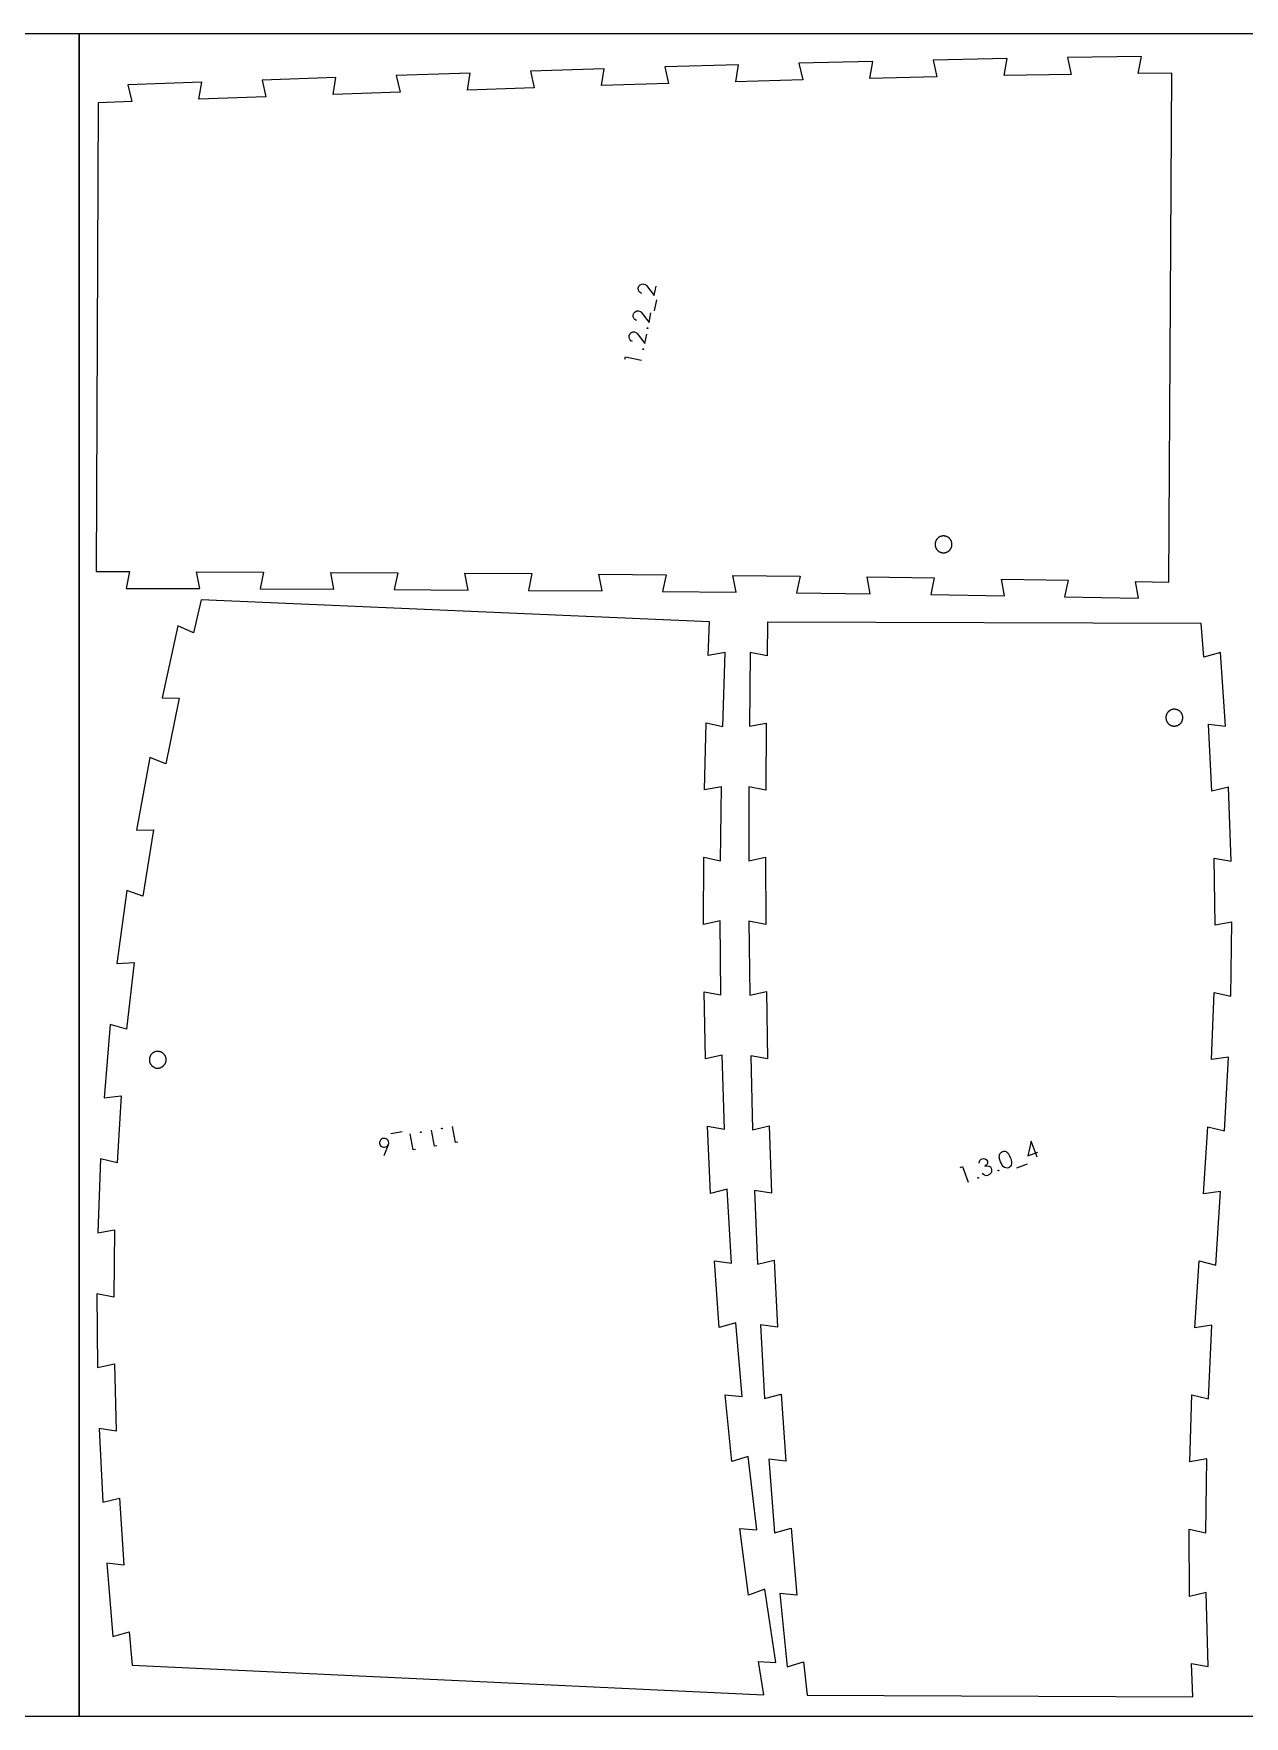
# Model space of a CAD drawing. Header units: millimetres. Extents: x 0 to 7990, y -2108 to -1000.
# Drawn here: x 5573 to 6293, y -2000 to -1000 of the extents above; entities that cross this region are included whole.
import ezdxf

# ---------------------------------------------------------------- set-up
doc = ezdxf.new("R2010")
doc.units = ezdxf.units.MM
doc.header["$MEASUREMENT"] = 0
for name, color, linetype, true_color in [('Default', 18, 'Continuous', 0x000000), ('nest$l_engrave_text', 5, 'Continuous', 0x0000ff), ('nest$l_inner_cut', 3, 'Continuous', 0x00ff00), ('nest$l_outer_cut', 1, 'Continuous', 0xff0000)]:
    doc.layers.add(name, color=color, linetype=linetype, true_color=true_color)

msp = doc.modelspace()

# ---------------------------------------------------------------- linework, layer by layer
at = {"layer": 'Default'}
for points in [[(4900, -2000), (4900, -1000), (5600, -1000), (5600, -2000)], [(5600, -2000), (5600, -1000), (6300, -1000), (6300, -2000)]]:
    msp.add_lwpolyline(points, close=True, dxfattribs=at)
at = {"layer": 'nest$l_engrave_text'}
for points in [[(5934.5, -1154.5), (5934, -1154.3), (5933.4, -1153.9), (5933, -1153.5), (5932.7, -1153.1), (5932.4, -1152.2), (5932.3, -1151.2), (5932.5, -1150.6), (5932.7, -1150.1), (5933.1, -1149.7), (5933.5, -1149.3), (5934.5, -1148.8), (5935.1, -1148.7), (5935.6, -1148.8), (5936.5, -1149.1), (5936.8, -1149.3), (5936.9, -1149.3), (5937.2, -1149.6), (5941.8, -1155.7), (5942.9, -1150)], [(5942, -1164.8), (5943.3, -1158.2)], [(5931.4, -1170.5), (5930.9, -1170.3), (5930.3, -1169.9), (5929.9, -1169.5), (5929.6, -1169.1), (5929.3, -1168.2), (5929.2, -1167.2), (5929.4, -1166.6), (5929.6, -1166.1), (5930, -1165.7), (5930.4, -1165.3), (5931.4, -1164.8), (5932, -1164.7), (5932.5, -1164.7), (5933.4, -1165.1), (5933.7, -1165.2), (5933.8, -1165.3), (5934.1, -1165.6), (5938.7, -1171.7), (5939.8, -1165.9)], [(5928.9, -1183), (5928.5, -1182.8), (5927.9, -1182.5), (5927.5, -1182), (5927.2, -1181.6), (5926.8, -1180.7), (5926.8, -1179.7), (5926.9, -1179.2), (5927.2, -1178.7), (5927.5, -1178.2), (5927.9, -1177.8), (5929, -1177.3), (5929.5, -1177.3), (5930, -1177.3), (5931, -1177.6), (5931.2, -1177.8), (5931.4, -1177.8), (5931.7, -1178.1), (5936.2, -1184.2), (5937.3, -1178.5)], [(5924.4, -1193.5), (5924.7, -1192.1), (5934.3, -1194)], [(5825, -1658.7), (5823.6, -1659), (5821.9, -1649.4)], [(5781.2, -1666.6), (5783.7, -1660.7), (5783.9, -1660.2), (5784, -1659.6), (5784.1, -1659.1), (5783.9, -1658.3), (5783.6, -1657.7), (5783.1, -1657.1), (5782.5, -1656.7), (5781.8, -1656.5), (5781, -1656.5), (5780.2, -1656.6), (5779.6, -1657), (5779, -1657.6), (5778.6, -1658.3), (5778.5, -1659), (5778.5, -1659.8), (5778.8, -1660.5), (5779.3, -1661.1), (5780, -1661.6), (5780.8, -1661.8), (5781.5, -1661.8), (5782.3, -1661.6), (5782.7, -1661.4), (5783.1, -1661.1), (5783.5, -1660.7), (5783.9, -1660.2)], [(5792, -1652.6), (5785.3, -1653.8)], [(5799.9, -1663.2), (5798.5, -1663.4), (5796.8, -1653.8)], [(5812.5, -1661), (5811.1, -1661.2), (5809.4, -1651.6)], [(6169.3, -1667.6), (6165.9, -1658.1), (6163.9, -1666.8), (6169.7, -1664.7)], [(6134.9, -1671.3), (6135.2, -1670.3), (6135.4, -1669.7), (6136, -1669.1), (6136.7, -1668.7), (6137.6, -1668.5), (6138.5, -1668.7), (6139.3, -1669.2), (6139.8, -1670), (6139.9, -1670.9), (6139.8, -1671.3), (6139.6, -1671.8), (6139, -1672.5), (6138.2, -1673), (6139.6, -1672.9), (6140.8, -1673.1), (6141.6, -1673.5), (6142.1, -1674.3), (6142.3, -1675.1), (6142.3, -1675.7), (6142.2, -1676.4), (6142, -1676.9), (6141.1, -1677.9), (6139.8, -1678.5), (6139, -1678.7), (6138.1, -1678.4), (6137.5, -1678), (6136.7, -1677.4)], [(6123.7, -1673.8), (6125.1, -1673.3), (6128.4, -1682.5)], [(6157.3, -1674.1), (6163.7, -1671.7)]]:
    msp.add_lwpolyline(points, dxfattribs=at)
for points in [[(5937.5, -1175), (5937.6, -1174.8), (5937.8, -1174.8), (5938, -1174.9), (5938, -1175.1), (5937.9, -1175.2), (5937.7, -1175.3), (5937.6, -1175.2)], [(5935.1, -1187.5), (5935.2, -1187.4), (5935.4, -1187.3), (5935.5, -1187.4), (5935.6, -1187.6), (5935.5, -1187.8), (5935.3, -1187.8), (5935.1, -1187.7)], [(5803.1, -1653.1), (5802.9, -1653.1), (5802.8, -1653), (5802.8, -1652.8), (5803, -1652.7), (5803.2, -1652.7), (5803.3, -1652.9), (5803.2, -1653.1)], [(5815.7, -1650.9), (5815.5, -1650.9), (5815.4, -1650.8), (5815.4, -1650.6), (5815.6, -1650.5), (5815.7, -1650.5), (5815.8, -1650.7), (5815.8, -1650.9)], [(6150.7, -1674.1), (6150, -1673.8), (6149.2, -1673.3), (6148.6, -1672.5), (6148.5, -1672.4), (6148.4, -1672.2), (6148.3, -1671.9), (6148.1, -1671.5), (6147.6, -1670.4), (6147.2, -1669.2), (6147.1, -1668.7), (6147, -1668.3), (6147, -1668.1), (6147, -1668), (6146.9, -1667.4), (6147, -1666.7), (6147.1, -1666.2), (6147.2, -1665.9), (6147.6, -1665.2), (6148.1, -1664.7), (6148.7, -1664.4), (6149.5, -1664.1), (6150.3, -1664.2), (6150.9, -1664.4), (6151.6, -1664.9), (6152.1, -1665.4), (6152.6, -1666.2), (6153, -1666.8), (6153.4, -1667.8), (6153.7, -1668.7), (6153.9, -1669.5), (6154.1, -1670.3), (6154.2, -1670.9), (6154.1, -1671.6), (6153.9, -1672.4), (6153.6, -1673), (6153.3, -1673.4), (6152.8, -1673.8), (6152.3, -1674.1), (6151.5, -1674.2)], [(6134.3, -1679.8), (6134.5, -1679.8), (6134.6, -1679.9), (6134.6, -1680.1), (6134.5, -1680.2), (6134.3, -1680.2), (6134.2, -1680.1), (6134.2, -1679.9)], [(6146.3, -1675.4), (6146.5, -1675.4), (6146.6, -1675.6), (6146.6, -1675.8), (6146.5, -1675.9), (6146.3, -1675.9), (6146.2, -1675.7), (6146.2, -1675.6)]]:
    msp.add_lwpolyline(points, close=True, dxfattribs=at)
at = {"layer": 'nest$l_inner_cut'}
for points in [[(6114.7, -1298.6), (6114.5, -1298.6), (6114.3, -1298.6), (6114.2, -1298.5), (6114, -1298.5), (6113.8, -1298.5), (6113.6, -1298.5), (6113.5, -1298.5), (6113.3, -1298.5), (6113.1, -1298.6), (6113, -1298.6), (6112.8, -1298.6), (6112.6, -1298.7), (6112.4, -1298.7), (6112.3, -1298.7), (6112.1, -1298.8), (6111.9, -1298.9), (6111.8, -1298.9), (6111.6, -1299), (6111.5, -1299.1), (6111.3, -1299.1), (6111.2, -1299.2), (6111, -1299.3), (6110.9, -1299.4), (6110.7, -1299.5), (6110.6, -1299.6), (6110.5, -1299.7), (6110.3, -1299.9), (6110.2, -1300), (6110.1, -1300.1), (6110, -1300.2), (6109.9, -1300.4), (6109.8, -1300.5), (6109.6, -1300.6), (6109.6, -1300.8), (6109.5, -1300.9), (6109.4, -1301.1), (6109.3, -1301.2), (6109.2, -1301.4), (6109.1, -1301.5), (6109.1, -1301.7), (6109, -1301.9), (6109, -1302), (6108.9, -1302.2), (6108.9, -1302.4), (6108.8, -1302.5), (6108.8, -1302.7), (6108.8, -1302.9), (6108.7, -1303), (6108.7, -1303.2), (6108.7, -1303.4), (6108.7, -1303.6), (6108.7, -1303.7), (6108.7, -1303.9), (6108.8, -1304.1), (6108.8, -1304.3), (6108.8, -1304.4), (6108.8, -1304.6), (6108.9, -1304.8), (6108.9, -1304.9), (6109, -1305.1), (6109, -1305.3), (6109.1, -1305.4), (6109.2, -1305.6), (6109.2, -1305.7), (6109.3, -1305.9), (6109.4, -1306), (6109.5, -1306.2), (6109.6, -1306.3), (6109.7, -1306.5), (6109.8, -1306.6), (6109.9, -1306.8), (6110, -1306.9), (6110.1, -1307), (6110.3, -1307.1), (6110.4, -1307.3), (6110.5, -1307.4), (6110.7, -1307.5), (6110.8, -1307.6), (6110.9, -1307.7), (6111.1, -1307.8), (6111.2, -1307.9), (6111.4, -1307.9), (6111.5, -1308), (6111.7, -1308.1), (6111.9, -1308.2), (6112, -1308.2), (6112.2, -1308.3), (6112.4, -1308.3), (6112.5, -1308.4), (6112.7, -1308.4), (6112.9, -1308.5), (6113, -1308.5), (6113.2, -1308.5), (6113.4, -1308.5), (6113.5, -1308.5), (6113.7, -1308.5), (6113.9, -1308.5), (6114.1, -1308.5), (6114.2, -1308.5), (6114.4, -1308.5), (6114.6, -1308.5), (6114.8, -1308.4), (6114.9, -1308.4), (6115.1, -1308.3), (6115.3, -1308.3), (6115.4, -1308.2), (6115.6, -1308.2), (6115.7, -1308.1), (6115.9, -1308), (6116.1, -1308), (6116.2, -1307.9), (6116.4, -1307.8), (6116.5, -1307.7), (6116.6, -1307.6), (6116.8, -1307.5), (6116.9, -1307.4), (6117.1, -1307.3), (6117.2, -1307.1), (6117.3, -1307), (6117.4, -1306.9), (6117.5, -1306.8), (6117.6, -1306.6), (6117.8, -1306.5), (6117.9, -1306.3), (6117.9, -1306.2), (6118, -1306.1), (6118.1, -1305.9), (6118.2, -1305.8), (6118.3, -1305.6), (6118.3, -1305.4), (6118.4, -1305.3), (6118.5, -1305.1), (6118.5, -1304.9), (6118.6, -1304.8), (6118.6, -1304.6), (6118.6, -1304.4), (6118.7, -1304.3), (6118.7, -1304.1), (6118.7, -1303.9), (6118.7, -1303.7), (6118.7, -1303.6), (6118.7, -1303.4), (6118.7, -1303.2), (6118.7, -1303.1), (6118.7, -1302.9), (6118.7, -1302.7), (6118.6, -1302.5), (6118.6, -1302.4), (6118.5, -1302.2), (6118.5, -1302), (6118.4, -1301.9), (6118.4, -1301.7), (6118.3, -1301.5), (6118.2, -1301.4), (6118.2, -1301.2), (6118.1, -1301.1), (6118, -1300.9), (6117.9, -1300.8), (6117.8, -1300.6), (6117.7, -1300.5), (6117.6, -1300.4), (6117.5, -1300.2), (6117.4, -1300.1), (6117.3, -1300), (6117.1, -1299.9), (6117, -1299.7), (6116.9, -1299.6), (6116.7, -1299.5), (6116.6, -1299.4), (6116.4, -1299.3), (6116.3, -1299.2), (6116.1, -1299.1), (6116, -1299.1), (6115.8, -1299), (6115.7, -1298.9), (6115.5, -1298.9), (6115.4, -1298.8), (6115.2, -1298.7), (6115, -1298.7), (6114.9, -1298.7)], [(6255.6, -1404.8), (6255.5, -1404.6), (6255.5, -1404.5), (6255.4, -1404.3), (6255.3, -1404.2), (6255.2, -1404), (6255.2, -1403.9), (6255.1, -1403.7), (6255, -1403.6), (6254.9, -1403.4), (6254.7, -1403.3), (6254.6, -1403.2), (6254.5, -1403), (6254.4, -1402.9), (6254.3, -1402.8), (6254.1, -1402.7), (6254, -1402.6), (6253.9, -1402.5), (6253.7, -1402.4), (6253.6, -1402.3), (6253.4, -1402.2), (6253.3, -1402.1), (6253.1, -1402), (6253, -1401.9), (6252.8, -1401.9), (6252.6, -1401.8), (6252.5, -1401.8), (6252.3, -1401.7), (6252.1, -1401.7), (6252, -1401.6), (6251.8, -1401.6), (6251.6, -1401.6), (6251.5, -1401.5), (6251.3, -1401.5), (6251.1, -1401.5), (6250.9, -1401.5), (6250.8, -1401.5), (6250.6, -1401.5), (6250.4, -1401.5), (6250.3, -1401.5), (6250.1, -1401.6), (6249.9, -1401.6), (6249.7, -1401.6), (6249.6, -1401.7), (6249.4, -1401.7), (6249.2, -1401.8), (6249.1, -1401.9), (6248.9, -1401.9), (6248.8, -1402), (6248.6, -1402.1), (6248.5, -1402.1), (6248.3, -1402.2), (6248.2, -1402.3), (6248, -1402.4), (6247.9, -1402.5), (6247.7, -1402.6), (6247.6, -1402.8), (6247.5, -1402.9), (6247.4, -1403), (6247.2, -1403.1), (6247.1, -1403.2), (6247, -1403.4), (6246.9, -1403.5), (6246.8, -1403.7), (6246.7, -1403.8), (6246.6, -1403.9), (6246.5, -1404.1), (6246.4, -1404.3), (6246.4, -1404.4), (6246.3, -1404.6), (6246.2, -1404.7), (6246.2, -1404.9), (6246.1, -1405.1), (6246.1, -1405.2), (6246, -1405.4), (6246, -1405.6), (6246, -1405.7), (6245.9, -1405.9), (6245.9, -1406.1), (6245.9, -1406.3), (6245.9, -1406.4), (6245.9, -1406.6), (6245.9, -1406.8), (6245.9, -1406.9), (6246, -1407.1), (6246, -1407.3), (6246, -1407.5), (6246, -1407.6), (6246.1, -1407.8), (6246.1, -1408), (6246.2, -1408.1), (6246.2, -1408.3), (6246.3, -1408.5), (6246.4, -1408.6), (6246.5, -1408.8), (6246.5, -1408.9), (6246.6, -1409.1), (6246.7, -1409.2), (6246.8, -1409.4), (6246.9, -1409.5), (6247, -1409.6), (6247.1, -1409.8), (6247.2, -1409.9), (6247.4, -1410), (6247.5, -1410.2), (6247.6, -1410.3), (6247.8, -1410.4), (6247.9, -1410.5), (6248, -1410.6), (6248.2, -1410.7), (6248.3, -1410.8), (6248.5, -1410.9), (6248.6, -1410.9), (6248.8, -1411), (6248.9, -1411.1), (6249.1, -1411.2), (6249.3, -1411.2), (6249.4, -1411.3), (6249.6, -1411.3), (6249.8, -1411.4), (6249.9, -1411.4), (6250.1, -1411.4), (6250.3, -1411.5), (6250.4, -1411.5), (6250.6, -1411.5), (6250.8, -1411.5), (6251, -1411.5), (6251.1, -1411.5), (6251.3, -1411.5), (6251.5, -1411.5), (6251.7, -1411.4), (6251.8, -1411.4), (6252, -1411.4), (6252.2, -1411.3), (6252.3, -1411.3), (6252.5, -1411.2), (6252.7, -1411.2), (6252.8, -1411.1), (6253, -1411.1), (6253.1, -1411), (6253.3, -1410.9), (6253.4, -1410.8), (6253.6, -1410.7), (6253.7, -1410.6), (6253.9, -1410.5), (6254, -1410.4), (6254.2, -1410.3), (6254.3, -1410.2), (6254.4, -1410.1), (6254.5, -1410), (6254.6, -1409.8), (6254.8, -1409.7), (6254.9, -1409.6), (6255, -1409.4), (6255.1, -1409.3), (6255.2, -1409.1), (6255.3, -1409), (6255.3, -1408.8), (6255.4, -1408.7), (6255.5, -1408.5), (6255.6, -1408.4), (6255.6, -1408.2), (6255.7, -1408), (6255.7, -1407.9), (6255.8, -1407.7), (6255.8, -1407.5), (6255.8, -1407.4), (6255.9, -1407.2), (6255.9, -1407), (6255.9, -1406.8), (6255.9, -1406.7), (6255.9, -1406.5), (6255.9, -1406.3), (6255.9, -1406.1), (6255.9, -1406), (6255.9, -1405.8), (6255.8, -1405.6), (6255.8, -1405.5), (6255.8, -1405.3), (6255.7, -1405.1), (6255.7, -1405)], [(5641.7, -1610.7), (5641.8, -1610.8), (5641.8, -1611), (5641.8, -1611.2), (5641.9, -1611.3), (5642, -1611.5), (5642, -1611.7), (5642.1, -1611.8), (5642.2, -1612), (5642.2, -1612.1), (5642.3, -1612.3), (5642.4, -1612.4), (5642.5, -1612.6), (5642.6, -1612.7), (5642.7, -1612.9), (5642.8, -1613), (5642.9, -1613.1), (5643, -1613.2), (5643.2, -1613.4), (5643.3, -1613.5), (5643.4, -1613.6), (5643.6, -1613.7), (5643.7, -1613.8), (5643.8, -1613.9), (5644, -1614), (5644.1, -1614.1), (5644.3, -1614.2), (5644.4, -1614.3), (5644.6, -1614.3), (5644.8, -1614.4), (5644.9, -1614.5), (5645.1, -1614.5), (5645.2, -1614.6), (5645.4, -1614.6), (5645.6, -1614.7), (5645.8, -1614.7), (5645.9, -1614.7), (5646.1, -1614.8), (5646.3, -1614.8), (5646.4, -1614.8), (5646.6, -1614.8), (5646.8, -1614.8), (5647, -1614.8), (5647.1, -1614.8), (5647.3, -1614.7), (5647.5, -1614.7), (5647.7, -1614.7), (5647.8, -1614.6), (5648, -1614.6), (5648.2, -1614.6), (5648.3, -1614.5), (5648.5, -1614.4), (5648.6, -1614.4), (5648.8, -1614.3), (5649, -1614.2), (5649.1, -1614.1), (5649.3, -1614.1), (5649.4, -1614), (5649.5, -1613.9), (5649.7, -1613.8), (5649.8, -1613.7), (5650, -1613.5), (5650.1, -1613.4), (5650.2, -1613.3), (5650.3, -1613.2), (5650.4, -1613), (5650.6, -1612.9), (5650.7, -1612.8), (5650.8, -1612.6), (5650.9, -1612.5), (5651, -1612.3), (5651, -1612.2), (5651.1, -1612), (5651.2, -1611.9), (5651.3, -1611.7), (5651.3, -1611.6), (5651.4, -1611.4), (5651.4, -1611.2), (5651.5, -1611.1), (5651.5, -1610.9), (5651.6, -1610.7), (5651.6, -1610.6), (5651.6, -1610.4), (5651.6, -1610.2), (5651.6, -1610), (5651.7, -1609.9), (5651.7, -1609.7), (5651.6, -1609.5), (5651.6, -1609.3), (5651.6, -1609.2), (5651.6, -1609), (5651.6, -1608.8), (5651.5, -1608.7), (5651.5, -1608.5), (5651.4, -1608.3), (5651.4, -1608.2), (5651.3, -1608), (5651.3, -1607.8), (5651.2, -1607.7), (5651.1, -1607.5), (5651, -1607.4), (5650.9, -1607.2), (5650.9, -1607.1), (5650.8, -1606.9), (5650.7, -1606.8), (5650.5, -1606.7), (5650.4, -1606.5), (5650.3, -1606.4), (5650.2, -1606.3), (5650.1, -1606.1), (5649.9, -1606), (5649.8, -1605.9), (5649.7, -1605.8), (5649.5, -1605.7), (5649.4, -1605.6), (5649.3, -1605.5), (5649.1, -1605.4), (5648.9, -1605.3), (5648.8, -1605.3), (5648.6, -1605.2), (5648.5, -1605.1), (5648.3, -1605.1), (5648.1, -1605), (5648, -1605), (5647.8, -1604.9), (5647.6, -1604.9), (5647.5, -1604.9), (5647.3, -1604.8), (5647.1, -1604.8), (5647, -1604.8), (5646.8, -1604.8), (5646.6, -1604.8), (5646.4, -1604.8), (5646.3, -1604.8), (5646.1, -1604.8), (5645.9, -1604.8), (5645.7, -1604.9), (5645.6, -1604.9), (5645.4, -1604.9), (5645.2, -1605), (5645.1, -1605), (5644.9, -1605.1), (5644.7, -1605.2), (5644.6, -1605.2), (5644.4, -1605.3), (5644.3, -1605.4), (5644.1, -1605.5), (5644, -1605.6), (5643.8, -1605.7), (5643.7, -1605.8), (5643.6, -1605.9), (5643.4, -1606), (5643.3, -1606.1), (5643.2, -1606.2), (5643, -1606.3), (5642.9, -1606.5), (5642.8, -1606.6), (5642.7, -1606.7), (5642.6, -1606.9), (5642.5, -1607), (5642.4, -1607.2), (5642.3, -1607.3), (5642.2, -1607.5), (5642.2, -1607.6), (5642.1, -1607.8), (5642, -1607.9), (5642, -1608.1), (5641.9, -1608.3), (5641.8, -1608.4), (5641.8, -1608.6), (5641.8, -1608.8), (5641.7, -1608.9), (5641.7, -1609.1), (5641.7, -1609.3), (5641.7, -1609.4), (5641.7, -1609.6), (5641.7, -1609.8), (5641.7, -1610), (5641.7, -1610.1), (5641.7, -1610.3), (5641.7, -1610.5)]]:
    msp.add_lwpolyline(points, close=True, dxfattribs=at)
at = {"layer": 'nest$l_outer_cut'}
for points in [[(5610, -1319.6), (5629.9, -1319.7), (5627.9, -1329.7), (5671.7, -1329.8), (5669.8, -1319.8), (5709.6, -1320), (5707.6, -1330), (5751.4, -1330.2), (5749.5, -1320.2), (5789.4, -1320.4), (5787.3, -1330.4), (5831.2, -1330.7), (5829.2, -1320.6), (5869.1, -1320.9), (5867, -1330.9), (5910.8, -1331.2), (5908.9, -1321.2), (5948.8, -1321.6), (5946.7, -1331.5), (5990.5, -1332), (5988.6, -1322), (6028.5, -1322.4), (6026.4, -1332.4), (6070.2, -1332.9), (6068.4, -1322.9), (6108.2, -1323.4), (6106.1, -1333.4), (6149.9, -1334.1), (6148.1, -1324.1), (6187.9, -1324.7), (6185.7, -1334.7), (6229.6, -1335.5), (6227.8, -1325.5), (6247.7, -1325.9), (6249.5, -1023.5), (6229.5, -1023.6), (6231.4, -1013.6), (6187.5, -1014.2), (6189.6, -1024.2), (6149.7, -1024.8), (6151.5, -1014.8), (6107.6, -1015.7), (6109.8, -1025.6), (6070, -1026.6), (6071.7, -1016.5), (6027.8, -1017.6), (6030.1, -1027.5), (5990.2, -1028.6), (5991.9, -1018.6), (5948, -1019.8), (5950.3, -1029.7), (5910.4, -1030.9), (5912.1, -1020.9), (5868.2, -1022.2), (5870.5, -1032.2), (5830.7, -1033.5), (5832.3, -1023.4), (5788.4, -1024.9), (5790.8, -1034.8), (5750.9, -1036.2), (5752.5, -1026.1), (5708.7, -1027.6), (5711, -1037.5), (5671.1, -1039), (5672.8, -1028.9), (5628.9, -1030.5), (5631.3, -1040.4), (5611.3, -1041.2)], [(6007, -1987.3), (6003.8, -1967.5), (6014, -1968), (6007.5, -1924.5), (5997.9, -1928), (5992.6, -1888.3), (6002.8, -1889.2), (5997.7, -1845.5), (5987.9, -1848.6), (5983.9, -1808.9), (5994, -1810), (5990.2, -1766.2), (5980.4, -1769), (5977.6, -1729.2), (5987.7, -1730.6), (5985.1, -1686.7), (5975.2, -1689.2), (5973.4, -1649.3), (5983.5, -1651), (5982.1, -1607), (5972.2, -1609.3), (5971.4, -1569.4), (5981.4, -1571.3), (5981, -1527.3), (5971, -1529.4), (5971.2, -1489.4), (5981.1, -1491.5), (5981.7, -1447.6), (5971.7, -1449.4), (5972.6, -1409.5), (5982.6, -1411.8), (5984, -1367.8), (5973.9, -1369.5), (5974.7, -1349.5), (5672.4, -1336.5), (5668, -1356), (5658.7, -1351.9), (5649.3, -1394.7), (5659.5, -1394.9), (5651.5, -1433.9), (5642, -1430.2), (5634, -1473.3), (5644.2, -1473.1), (5637.9, -1512.5), (5628.3, -1509.2), (5622.4, -1552.6), (5632.6, -1552), (5628.2, -1591.6), (5618.5, -1588.8), (5614.8, -1632.5), (5624.9, -1631.3), (5622.5, -1671.1), (5612.6, -1668.7), (5611, -1712.6), (5621, -1710.9), (5620.5, -1750.8), (5610.5, -1748.9), (5610.9, -1792.7), (5620.9, -1790.6), (5622, -1830.5), (5611.9, -1829), (5614, -1872.8), (5623.9, -1870.3), (5626.5, -1910.1), (5616.4, -1908.9), (5619.9, -1952.6), (5629.7, -1949.8), (5631.5, -1969.6)], [(6261.9, -1988.5), (6261.1, -1968.6), (6271.1, -1970.3), (6269.9, -1926.4), (6260, -1928.7), (6259.7, -1888.8), (6269.7, -1890.9), (6270.2, -1847), (6260.1, -1848.8), (6261.3, -1808.9), (6271.2, -1811.4), (6273.3, -1767.6), (6263.2, -1769.1), (6265.7, -1729.2), (6275.5, -1731.9), (6278.4, -1688.1), (6268.3, -1689.4), (6270.9, -1649.6), (6280.8, -1652.1), (6283.2, -1608.3), (6273.1, -1609.7), (6274.6, -1569.8), (6284.5, -1572), (6285.1, -1528.1), (6275.1, -1529.9), (6274.6, -1490), (6284.7, -1491.7), (6283.2, -1447.8), (6273.3, -1450.1), (6271.2, -1410.3), (6281.3, -1411.6), (6278.3, -1367.8), (6268.4, -1370.5), (6266.8, -1350.6), (6009.2, -1349.8), (6008.9, -1369.8), (5998.9, -1367.7), (5998.4, -1411.6), (6008.4, -1409.7), (6008.1, -1449.6), (5998.1, -1447.6), (5998, -1491.5), (6008, -1489.5), (6008.1, -1529.4), (5998.1, -1527.5), (5998.6, -1571.4), (6008.5, -1569.3), (6009.2, -1609.2), (5999.2, -1607.5), (6000.2, -1651.4), (6010.2, -1649.1), (6011.4, -1689), (6001.4, -1687.4), (6003.1, -1731.3), (6013, -1728.9), (6015, -1768.8), (6004.9, -1767.3), (6007.4, -1811.2), (6017.3, -1808.6), (6020, -1848.4), (6009.9, -1847.2), (6013.3, -1891), (6023.1, -1888.2), (6026.6, -1928), (6016.5, -1927), (6020.8, -1970.6), (6030.5, -1967.7), (6032.7, -1987.5)]]:
    msp.add_lwpolyline(points, close=True, dxfattribs=at)

doc.saveas('drawing.dxf')
